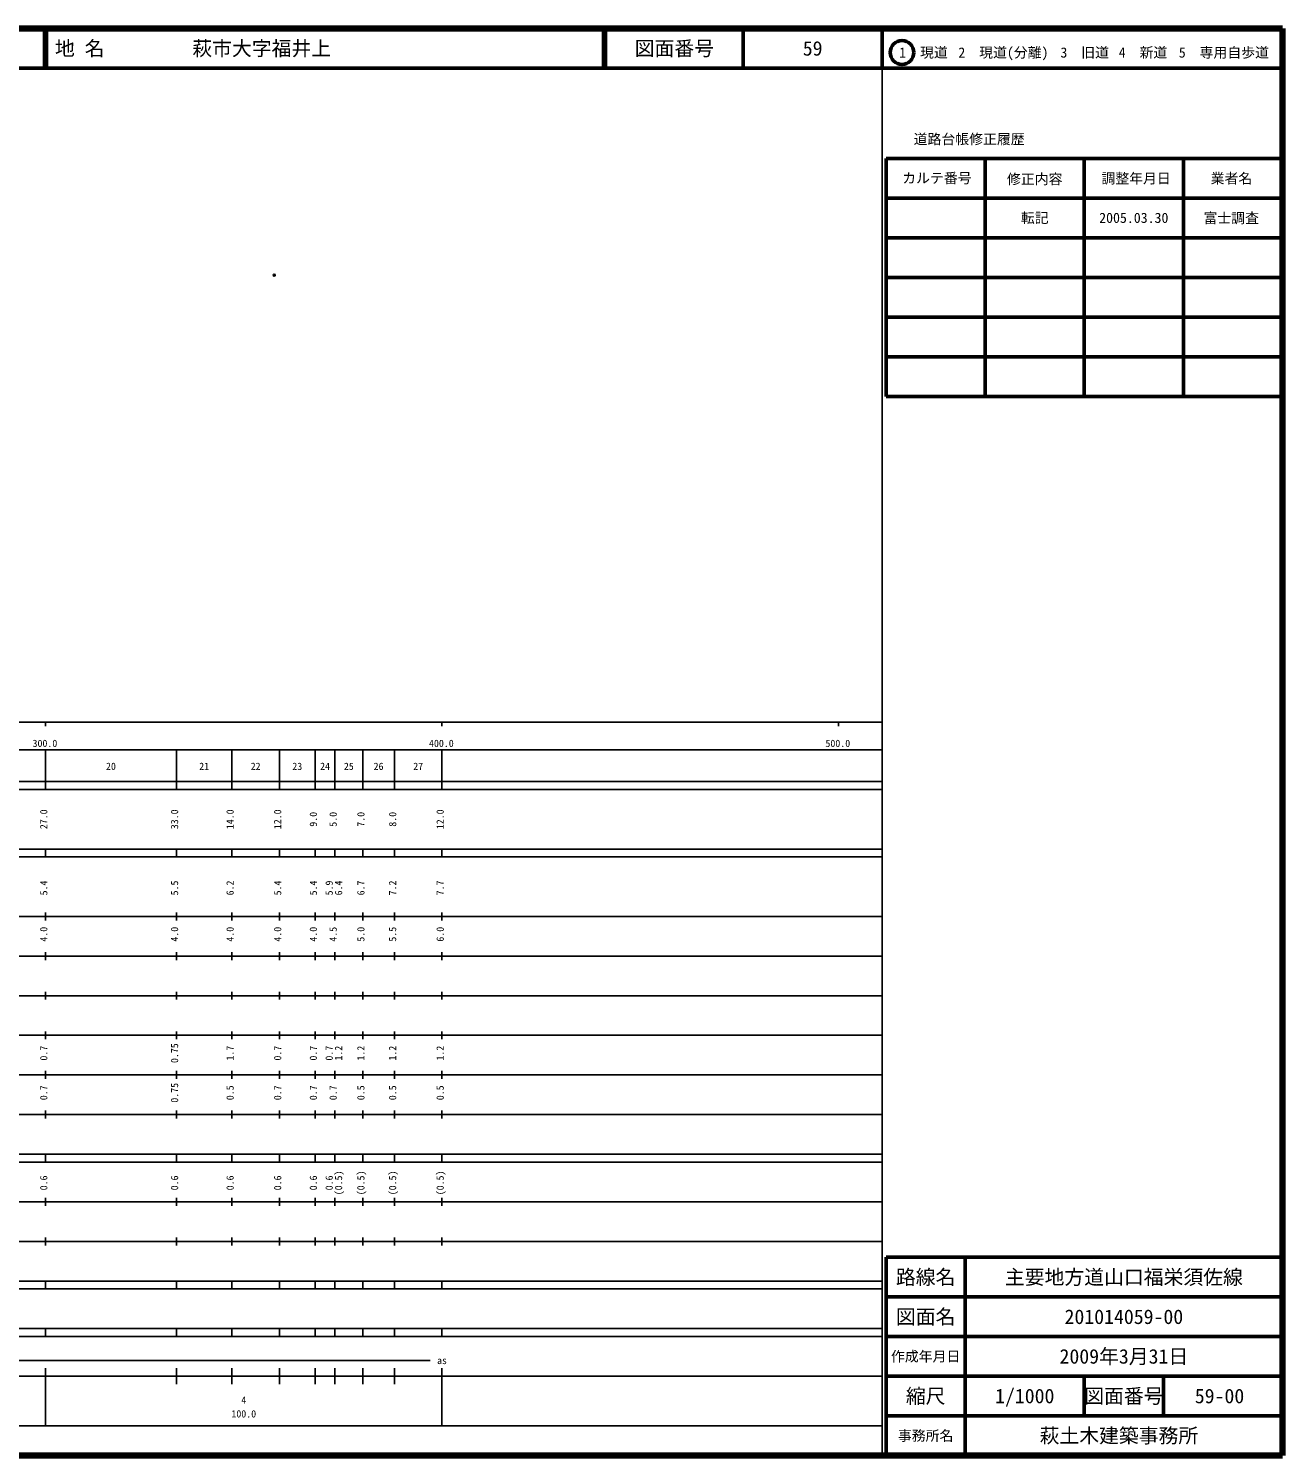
# Model space of a CAD drawing. Units: millimetres on the paper. Extents: x 40 to 680, y 20 to 380.
# Drawn here: x 363.7 to 680, y 20 to 380 of the extents above; entities that cross this region are included whole.
import ezdxf
from ezdxf.enums import TextEntityAlignment as Align

# ---------------------------------------------------------------- set-up
doc = ezdxf.new("R2010")
doc.units = ezdxf.units.MM
doc.header["$PDMODE"] = 32
doc.header["$PDSIZE"] = 0.5
doc.layers.add('M-OTRS', color=6, linetype='Continuous')
doc.layers.add('M-TTL-TXT', color=7, linetype='Continuous')
for name, color, linetype, lineweight in [('M-TTL', 2, 'Continuous', 140), ('M-TTL-BAND', 7, 'Continuous', 25), ('M-TTL-FRAM', 2, 'Continuous', 50), ('M-TTL-LINE', 7, 'Continuous', 50)]:
    doc.layers.add(name, color=color, linetype=linetype, lineweight=lineweight)
doc.styles.add('ＭＳ ゴシック', font='')
doc.styles.get('ＭＳ ゴシック').set_extended_font_data('MS Gothic')

msp = doc.modelspace()

# ---------------------------------------------------------------- linework, layer by layer
at = {"layer": 'M-OTRS'}
msp.add_point((425.707, 317.755), dxfattribs=at)
at = {"layer": 'M-TTL'}
for p, q in [((680, 380), (40, 380)), ((680, 20), (680, 380)), ((40, 20), (680, 20))]:
    msp.add_line(p, q, dxfattribs=at)
at = {"layer": 'M-TTL-BAND'}
for p, q in [((579, 20), (579, 370)), ((40, 205), (579, 205)), ((368, 205), (368, 204)), ((468, 205), (468, 204)), ((568, 205), (568, 204)), ((68, 198), (579, 198)), ((368, 188), (368, 198)), ((401, 188), (401, 198)), ((415, 188), (415, 198)), ((427, 188), (427, 198)), ((436, 188), (436, 198)), ((441, 188), (441, 198)), ((448, 188), (448, 198)), ((456, 188), (456, 198)), ((468, 188), (468, 198)), ((40, 190), (579, 190)), ((40, 188), (579, 188)), ((40, 173), (579, 173)), ((368, 171), (368, 173)), ((401, 171), (401, 173)), ((415, 171), (415, 173)), ((427, 171), (427, 173)), ((436, 171), (436, 173)), ((441, 171), (441, 173)), ((448, 171), (448, 173)), ((456, 171), (456, 173)), ((468, 171), (468, 173)), ((40, 171), (579, 171)), ((40, 156), (579, 156)), ((368, 155), (368, 157)), ((401, 155), (401, 157)), ((415, 155), (415, 157)), ((427, 155), (427, 157)), ((436, 155), (436, 157)), ((441, 155), (441, 157)), ((448, 155), (448, 157)), ((456, 155), (456, 157)), ((468, 155), (468, 157)), ((46, 146), (579, 146)), ((368, 145), (368, 147)), ((401, 145), (401, 147)), ((415, 145), (415, 147)), ((427, 145), (427, 147)), ((436, 145), (436, 147)), ((441, 145), (441, 147)), ((448, 145), (448, 147)), ((456, 145), (456, 147)), ((468, 145), (468, 147)), ((368, 135), (368, 137)), ((401, 135), (401, 137)), ((415, 135), (415, 137)), ((427, 135), (427, 137)), ((436, 135), (436, 137)), ((441, 135), (441, 137)), ((448, 135), (448, 137)), ((456, 135), (456, 137)), ((468, 135), (468, 137)), ((52, 136), (579, 136)), ((46, 126), (579, 126)), ((368, 125), (368, 127)), ((401, 125), (401, 127)), ((415, 125), (415, 127)), ((427, 125), (427, 127)), ((436, 125), (436, 127)), ((441, 125), (441, 127)), ((448, 125), (448, 127)), ((456, 125), (456, 127)), ((468, 125), (468, 127)), ((52, 116), (579, 116)), ((368, 115), (368, 117)), ((401, 115), (401, 117)), ((415, 115), (415, 117)), ((427, 115), (427, 117)), ((436, 115), (436, 117)), ((441, 115), (441, 117)), ((448, 115), (448, 117)), ((456, 115), (456, 117)), ((468, 115), (468, 117)), ((46, 106), (579, 106)), ((368, 105), (368, 107)), ((401, 105), (401, 107)), ((415, 105), (415, 107)), ((427, 105), (427, 107)), ((436, 105), (436, 107)), ((441, 105), (441, 107)), ((448, 105), (448, 107)), ((456, 105), (456, 107)), ((468, 105), (468, 107)), ((40, 96), (579, 96)), ((40, 94), (579, 94)), ((368, 94), (368, 96)), ((401, 94), (401, 96)), ((415, 94), (415, 96)), ((427, 94), (427, 96)), ((436, 94), (436, 96)), ((441, 94), (441, 96)), ((448, 94), (448, 96)), ((456, 94), (456, 96)), ((468, 94), (468, 96)), ((49, 84), (579, 84)), ((368, 83), (368, 85)), ((401, 83), (401, 85)), ((415, 83), (415, 85)), ((427, 83), (427, 85)), ((436, 83), (436, 85)), ((441, 83), (441, 85)), ((448, 83), (448, 85)), ((456, 83), (456, 85)), ((468, 83), (468, 85)), ((40, 74), (579, 74)), ((368, 73), (368, 75)), ((401, 73), (401, 75)), ((415, 73), (415, 75)), ((427, 73), (427, 75)), ((436, 73), (436, 75)), ((441, 73), (441, 75)), ((448, 73), (448, 75)), ((456, 73), (456, 75)), ((468, 73), (468, 75)), ((40, 64), (579, 64)), ((40, 62), (579, 62)), ((368, 62), (368, 64)), ((401, 62), (401, 64)), ((415, 62), (415, 64)), ((427, 62), (427, 64)), ((436, 62), (436, 64)), ((441, 62), (441, 64)), ((448, 62), (448, 64)), ((456, 62), (456, 64)), ((468, 62), (468, 64)), ((40, 52), (579, 52)), ((368, 50), (368, 52)), ((401, 50), (401, 52)), ((415, 50), (415, 52)), ((427, 50), (427, 52)), ((436, 50), (436, 52)), ((441, 50), (441, 52)), ((448, 50), (448, 52)), ((456, 50), (456, 52)), ((468, 50), (468, 52)), ((40, 50), (579, 50)), ((71, 44), (465, 44)), ((40, 40), (579, 40)), ((368, 27.5), (368, 42)), ((401, 38), (401, 42)), ((415, 38), (415, 42)), ((427, 38), (427, 42)), ((436, 38), (436, 42)), ((441, 38), (441, 42)), ((448, 38), (448, 42)), ((456, 38), (456, 42)), ((468, 27.5), (468, 42)), ((68, 27.5), (579, 27.5))]:
    msp.add_line(p, q, dxfattribs=at)
at = {"layer": 'M-TTL-FRAM'}
for p, q in [((580, 347.197), (580, 287.197)), ((580, 347.197), (680, 347.197)), ((580, 287.197), (680, 287.197)), ((680, 70), (580, 70)), ((580, 70), (580, 20))]:
    msp.add_line(p, q, dxfattribs=at)
at = {"layer": 'M-TTL-LINE'}
for p, q in [((367.75, 380), (367.75, 370)), ((368.25, 380), (368.25, 370)), ((508.747, 380), (508.747, 370)), ((509.247, 380), (509.247, 370)), ((543.997, 380), (543.997, 370)), ((579, 380), (579, 370)), ((40, 370), (680, 370)), ((605, 347.197), (605, 287.197)), ((630, 347.197), (630, 287.197)), ((655, 347.197), (655, 287.197)), ((580, 337.197), (680, 337.197)), ((580, 327.197), (680, 327.197)), ((580, 317.197), (680, 317.197)), ((580, 307.197), (680, 307.197)), ((580, 297.197), (680, 297.197)), ((600, 70), (600, 20)), ((680, 60), (580, 60)), ((680, 50), (580, 50)), ((680, 40), (580, 40)), ((630, 40), (630, 30)), ((650, 40), (650, 30)), ((680, 30), (580, 30))]:
    msp.add_line(p, q, dxfattribs=at)
msp.add_circle((584.031, 373.958), 3, dxfattribs=at)

# ---------------------------------------------------------------- texts
at = {"layer": 'M-TTL-BAND', "style": 'ＭＳ ゴシック'}
for s, p in [('300.0', (367.844, 198.195)), ('400.0', (467.844, 198.195)), ('500.0', (567.844, 198.195)), ('20', (384.5, 192.405)), ('21', (408, 192.405)), ('22', (421, 192.405)), ('23', (431.5, 192.405)), ('24', (438.5, 192.405)), ('25', (444.5, 192.405)), ('26', (452, 192.405)), ('27', (462, 192.405)), ('as', (468, 42.5)), ('4', (418, 32.523)), ('100.0', (418, 29.033))]:
    msp.add_text(s, height=1.833, dxfattribs=at).set_placement(p, align=Align.BOTTOM_CENTER)
for s, p in [('27.0', (369, 180.5)), ('33.0', (402, 180.5)), ('14.0', (416, 180.5)), ('12.0', (428, 180.5)), ('9.0', (437, 180.5)), ('5.0', (442, 180.5)), ('7.0', (449, 180.5)), ('8.0', (457, 180.5)), ('12.0', (469, 180.5)), ('5.4', (369, 163.174)), ('5.5', (402, 163.174)), ('6.2', (416, 163.174)), ('5.4', (428, 163.174)), ('5.4', (437, 163.174)), ('5.9', (441, 163.174)), ('6.4', (443.37, 163.174)), ('6.7', (449, 163.174)), ('7.2', (457, 163.174)), ('7.7', (469, 163.174)), ('4.0', (369, 151.5)), ('4.0', (402, 151.5)), ('4.0', (416, 151.5)), ('4.0', (428, 151.5)), ('4.0', (437, 151.5)), ('4.5', (442, 151.5)), ('5.0', (449, 151.5)), ('5.5', (457, 151.5)), ('6.0', (469, 151.5)), ('0.7', (369, 121.5)), ('0.75', (402, 121.5)), ('1.7', (416, 121.5)), ('0.7', (428, 121.5)), ('0.7', (437, 121.5)), ('0.7', (441, 121.5)), ('1.2', (443.37, 121.5)), ('1.2', (449, 121.5)), ('1.2', (457, 121.5)), ('1.2', (469, 121.5)), ('0.7', (369, 111.5)), ('0.75', (402, 111.5)), ('0.5', (416, 111.5)), ('0.7', (428, 111.5)), ('0.7', (437, 111.5)), ('0.7', (442, 111.5)), ('0.5', (449, 111.5)), ('0.5', (457, 111.5)), ('0.5', (469, 111.5)), ('0.6', (369, 88.764)), ('0.6', (402, 88.764)), ('0.6', (416, 88.764)), ('0.6', (428, 88.764)), ('0.6', (437, 88.764)), ('0.6', (441, 88.764)), ('(0.5)', (443.37, 88.764)), ('(0.5)', (449, 88.764)), ('(0.5)', (457, 88.764)), ('(0.5)', (469, 88.764))]:
    msp.add_text(s, height=1.833, rotation=90, dxfattribs=at).set_placement(p, align=Align.BOTTOM_CENTER)
at = {"layer": 'M-TTL-TXT', "style": 'ＭＳ ゴシック'}
for s, p in [('地 名', (370.38, 375)), ('萩市大字福井上', (405.024, 375))]:
    msp.add_text(s, height=3.666, dxfattribs=at).set_placement(p, align=Align.MIDDLE_LEFT)
for s, height, p in [('図面番号', 3.666, (526.622, 375)), ('59', 3.666, (561.497, 375)), ('1\u3000現道', 2.566, (589.448, 373.958)), ('2\u3000現道(分離)', 2.566, (609.619, 373.958)), ('3\u3000旧道', 2.566, (630.121, 373.958)), ('4\u3000新道', 2.566, (644.824, 373.958)), ('5\u3000専用自歩道', 2.566, (665.228, 373.958)), ('道路台帳修正履歴', 2.566, (600.968, 352.113)), ('カルテ番号', 2.566, (592.839, 342.277)), ('修正内容', 2.566, (617.509, 342.023)), ('調整年月日', 2.566, (643.089, 342.197)), ('業者名', 2.566, (667.134, 342.197)), ('転記', 2.566, (617.5, 332.245)), ('2005.03.30', 2.566, (642.5, 332.245)), ('富士調査', 2.566, (667.077, 332.189)), ('路線名', 3.666, (590, 65)), ('路線名', 3.666, (590, 65)), ('主要地方道山口福栄須佐線', 3.666, (640, 65)), ('図面名', 3.666, (590, 55)), ('図面名', 3.666, (590, 55)), ('201014059-00', 3.666, (640, 55)), ('2009年3月31日', 3.666, (640, 45)), ('作成年月日', 2.566, (590, 45)), ('作成年月日', 2.566, (590, 45)), ('縮尺', 3.666, (590, 35)), ('縮尺', 3.666, (590, 35)), ('1/1000', 3.666, (615, 35)), ('図面番号', 3.666, (640, 35)), ('図面番号', 3.666, (640, 35)), ('59-00', 3.666, (664.125, 35)), ('事務所名', 2.566, (590, 25)), ('事務所名', 2.566, (590, 25)), ('萩土木建築事務所 ', 3.666, (640, 25))]:
    msp.add_text(s, height=height, dxfattribs=at).set_placement(p, align=Align.MIDDLE_CENTER)

doc.saveas('drawing.dxf')
